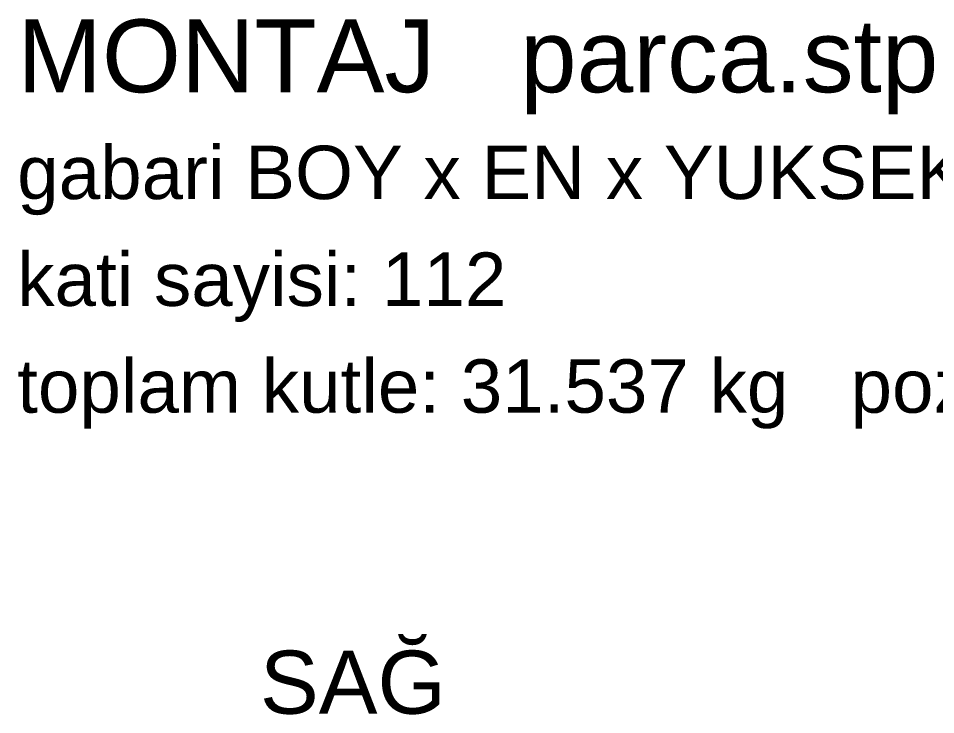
# Model space of a CAD drawing. Header units: millimetres. Extents: x -999 to 4635, y -962 to 3668.
# Drawn here: x -977 to -221, y 3094 to 3668 of the extents above; entities that cross this region are included whole.
import ezdxf

# ---------------------------------------------------------------- set-up
doc = ezdxf.new("R2010")
doc.units = ezdxf.units.MM
doc.layers.add('YAZI', color=3, linetype='Continuous', lineweight=9)
doc.styles.add('PI3D', font='arial.ttf')

msp = doc.modelspace()

# ---------------------------------------------------------------- texts
at = {"layer": 'YAZI', "style": 'PI3D'}
for s, height, p in [('MONTAJ   parca.stp', 60, (-978.34, 3607.12)), ('gabari BOY x EN x YUKSEKLIK : 234.01 x 132.84 x 3068.78 mm', 44, (-978.34, 3519.12)), ('kati sayisi: 112', 44, (-978.34, 3431.12)), ('toplam kutle: 31.537 kg   poz sayisi: 35', 44, (-978.34, 3343.12)), ('SAĞ', 52, (-778.34, 3095.12))]:
    msp.add_text(s, height=height, dxfattribs=at).set_placement(p)

doc.saveas('drawing.dxf')
